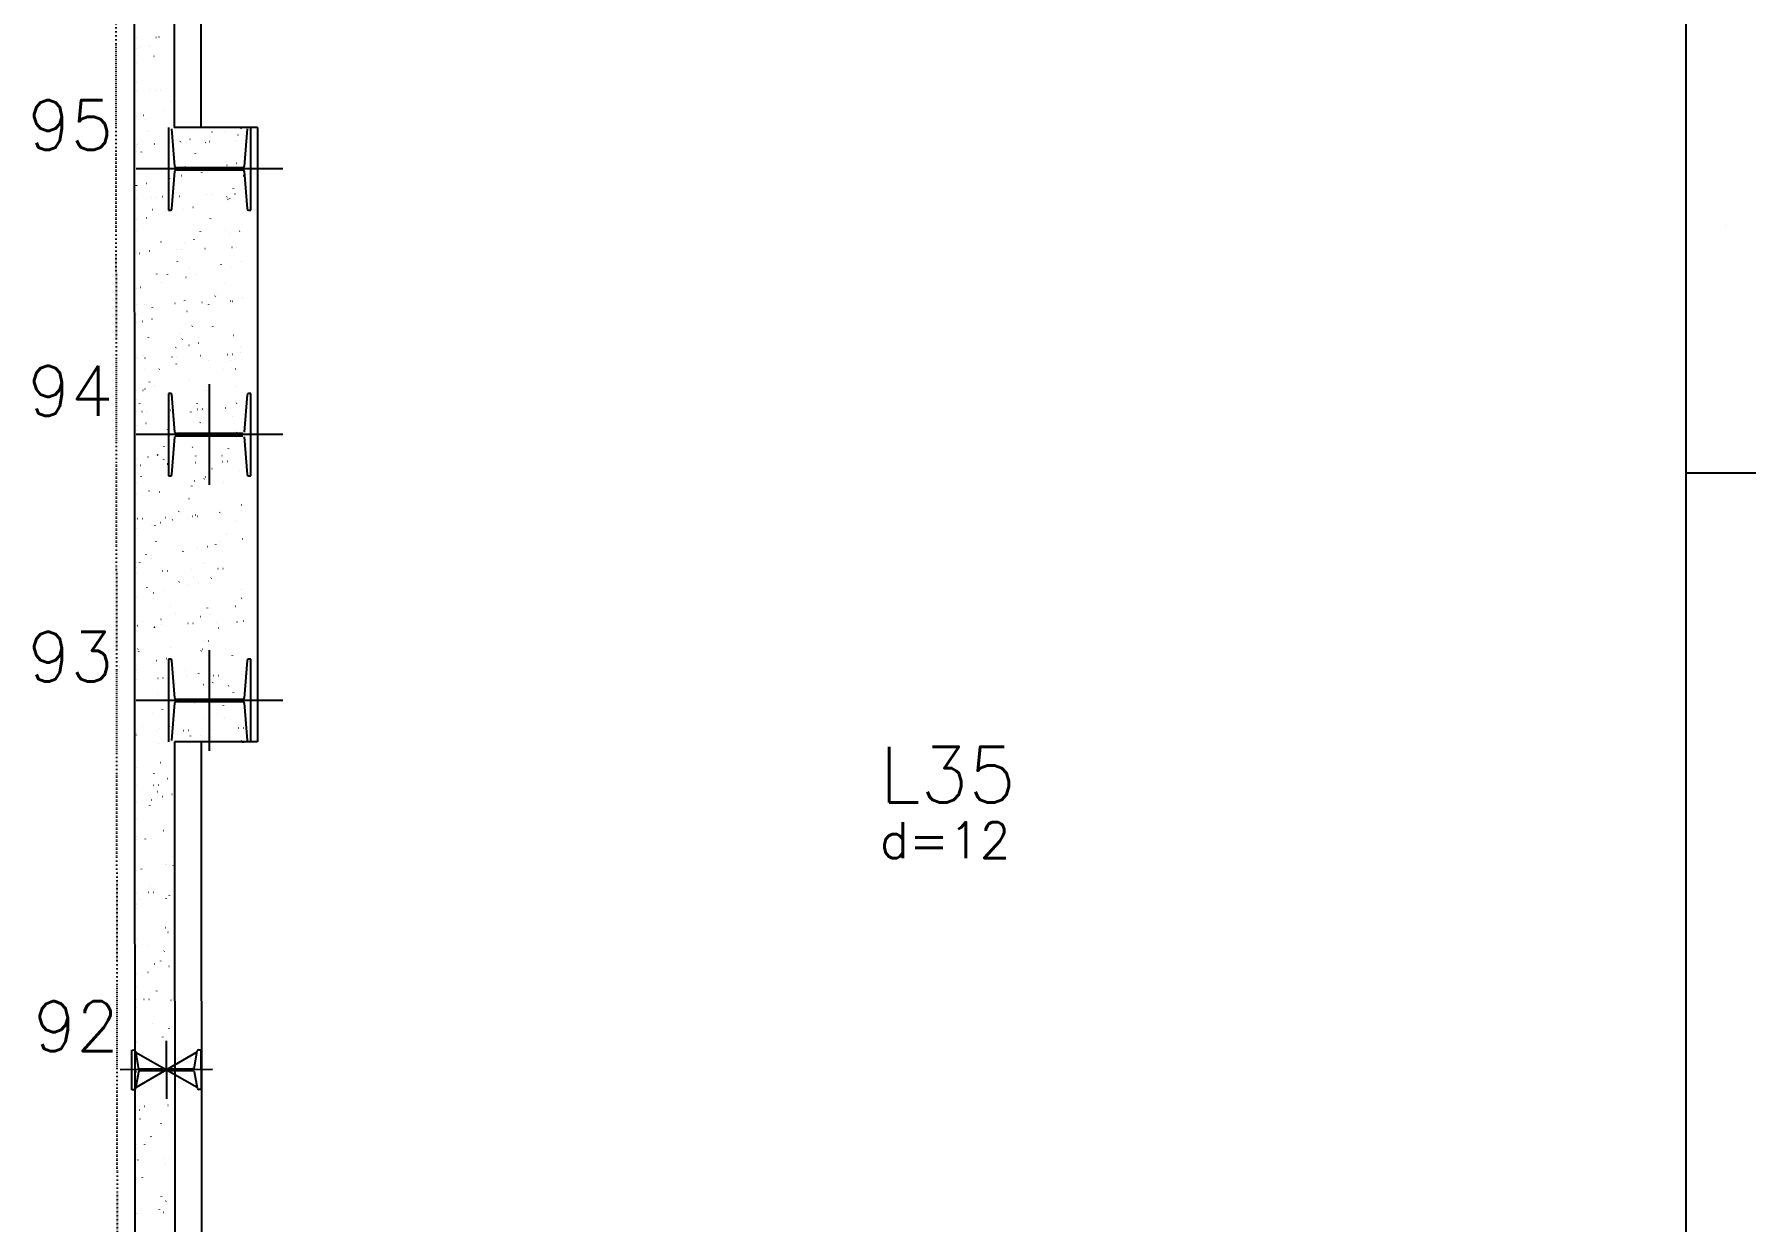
# Model space of a CAD drawing. Extents: x -40810 to 33675, y -2018 to 21213.
# Drawn here: x -11166 to -10522, y 9938 to 10385 of the extents above; entities that cross this region are included whole.
import ezdxf

# ---------------------------------------------------------------- set-up
doc = ezdxf.new("R2010")
doc.units = 0
doc.linetypes.add('ESTILO_TQS_0003', pattern=[1.5, 0.5, -0.4, 0.1, -0.5])
doc.layers.get('0').update_dxf_attribs({"color": 1, "lineweight": 9})
for name, color, linetype in [('1', 5, 'Continuous'), ('10', 7, 'Continuous'), ('13', 7, 'Continuous'), ('19', 5, 'Continuous'), ('24', 5, 'ESTILO_TQS_0003'), ('242', 3, 'Continuous'), ('3', 2, 'Continuous'), ('49', 20, 'Continuous'), ('51', 6, 'Continuous'), ('52', 21, 'Continuous')]:
    doc.layers.add(name, color=color, linetype=linetype)
doc.styles.get("Standard").update_dxf_attribs({"font": 'romans.shx', "width": 0.8})

# ---------------------------------------------------------------- blocks, each defined once
blk = doc.blocks.new('_H9EFD498501-010')
for p, q in [((191.372113, 1871.801755), (191.372113, 1871.801755)), ((191.372113, 1871.801755), (191.372113, 1871.801755)), ((191.378592, 1867.809872), (191.378592, 1867.809872)), ((192.994861, 1868.16819), (193.068083, 1868.184423)), ((196.410683, 1868.877556), (196.45634, 1868.937058)), ((198.807681, 1872.001385), (198.853339, 1872.060886)), ((199.922269, 1872.175063), (199.997198, 1872.178335)), ((191.387486, 1862.331197), (191.387486, 1862.331197)), ((191.387486, 1862.331197), (191.387486, 1862.331197)), ((198.091588, 1864.81259), (198.101377, 1864.886948)), ((191.399509, 1854.923951), (191.399509, 1854.923951)), ((191.399509, 1854.923951), (191.399509, 1854.923951)), ((191.399509, 1854.923951), (191.399509, 1854.923951)), ((191.404744, 1851.699045), (191.404744, 1851.699045)), ((191.404744, 1851.699045), (191.404744, 1851.699045)), ((191.404744, 1851.699045), (191.404744, 1851.699045)), ((196.427379, 1852.171668), (196.437168, 1852.246026)), ((198.749816, 1852.019738), (198.824745, 1852.023009)), ((200.623031, 1852.101524), (200.69796, 1852.104796)), ((191.420426, 1842.038031), (191.420426, 1842.038031)), ((194.072745, 1842.626036), (194.145967, 1842.642269)), ((201.991715, 1844.525208), (202.037372, 1844.58471)), ((204.388713, 1847.649037), (204.43437, 1847.708538)), ((194.93938, 1840.869196), (194.949169, 1840.943555)), ((195.736691, 1836.373503), (195.782348, 1836.433004)), ((192.404639, 1832.031088), (192.404639, 1832.031088)), ((193.862062, 1832.68615), (193.862062, 1832.68615)), ((193.862062, 1832.68615), (193.862062, 1832.68615)), ((193.862062, 1832.68615), (193.862062, 1832.68615))]:
    blk.add_line(p, q)
blk = doc.blocks.new('_H9EFD498501-009')
for p, q in [((195.736691, 1836.373503), (195.782348, 1836.433004)), ((219.968651, 1836.327518), (220.014308, 1836.387019)), ((224.815845, 1836.551059), (224.889067, 1836.567292)), ((191.437375, 1831.596335), (191.437375, 1831.596335)), ((191.437375, 1831.596335), (191.437375, 1831.596335)), ((191.437375, 1830.770525), (191.437375, 1830.770525)), ((191.437375, 1830.770525), (191.437375, 1830.770525)), ((191.437375, 1830.770525), (191.437375, 1830.770525)), ((191.437375, 1829.15123), (191.437375, 1829.15123)), ((191.437375, 1829.15123), (191.437375, 1829.15123)), ((191.437375, 1829.15123), (191.437375, 1829.15123)), ((191.992808, 1831.49438), (192.038465, 1831.553881)), ((198.176792, 1831.890585), (198.251721, 1831.893856)), ((205.491979, 1830.984743), (205.501768, 1831.059101)), ((207.974739, 1832.817476), (208.047961, 1832.833709)), ((208.292155, 1832.332231), (208.367084, 1832.335502)), ((210.165371, 1832.414017), (210.240299, 1832.417289)), ((211.635849, 1833.629124), (211.709071, 1833.645357)), ((217.532576, 1832.402761), (217.542366, 1832.477119)), ((219.006947, 1832.800049), (219.081876, 1832.80332)), ((229.122311, 1833.241695), (229.197239, 1833.244966)), ((229.749384, 1835.159229), (229.759174, 1835.233588)), ((230.995526, 1833.323481), (231.070455, 1833.326753)), ((193.348592, 1828.785962), (193.358381, 1828.86032)), ((209.969744, 1823.296689), (210.015401, 1823.35619)), ((213.713627, 1828.175812), (213.759284, 1828.235313)), ((225.537842, 1823.820564), (225.611065, 1823.836797)), ((228.085175, 1822.518307), (228.094965, 1822.592666)), ((229.198953, 1824.632213), (229.272175, 1824.648446)), ((191.437375, 1816.260673), (191.437375, 1816.260673)), ((191.437375, 1816.260673), (191.437375, 1816.260673)), ((191.437375, 1816.260673), (191.437375, 1816.260673)), ((191.489519, 1816.272233), (191.562741, 1816.288466)), ((191.684383, 1816.14504), (191.694173, 1816.219398)), ((195.150629, 1817.083881), (195.223851, 1817.100114)), ((203.901191, 1818.901509), (203.91098, 1818.975867)), ((207.572746, 1820.17286), (207.618403, 1820.232362)), ((208.330625, 1820.005816), (208.403848, 1820.022049)), ((216.044578, 1821.100289), (216.054367, 1821.174648)), ((231.690563, 1819.978121), (231.73622, 1820.037623)), ((191.437375, 1814.268831), (191.437375, 1814.268831)), ((191.437375, 1811.492201), (191.437375, 1811.492201)), ((191.437375, 1811.492201), (191.437375, 1811.492201)), ((191.437375, 1811.492201), (191.437375, 1811.492201)), ((197.004339, 1811.735259), (197.079268, 1811.738531)), ((198.877554, 1811.817046), (198.952483, 1811.820317)), ((201.317722, 1812.021155), (201.363379, 1812.080656)), ((207.719131, 1812.203077), (207.79406, 1812.206349)), ((217.834494, 1812.644724), (217.909423, 1812.647995)), ((219.70771, 1812.72651), (219.782638, 1812.729781)), ((225.549682, 1811.97517), (225.595339, 1812.034671)), ((225.893729, 1811.008905), (225.966951, 1811.025138)), ((226.597177, 1811.215836), (226.606966, 1811.290194)), ((227.94668, 1815.098998), (227.992337, 1815.1585)), ((228.549287, 1813.112542), (228.624215, 1813.115813)), ((191.437375, 1803.370115), (191.437375, 1803.370115)), ((191.437375, 1803.370115), (191.437375, 1803.370115)), ((191.845406, 1803.460573), (191.918628, 1803.476806)), ((195.176841, 1804.018203), (195.222499, 1804.077704)), ((197.57384, 1807.142032), (197.619497, 1807.201533)), ((202.236982, 1806.260587), (202.246771, 1806.334945)), ((209.052623, 1807.275321), (209.125845, 1807.291554)), ((212.713733, 1808.08697), (212.786955, 1808.103203)), ((214.45379, 1809.017055), (214.463579, 1809.091413)), ((219.294658, 1803.823464), (219.340315, 1803.882966)), ((191.437375, 1799.144836), (191.437375, 1799.144836)), ((191.437375, 1799.144836), (191.437375, 1799.144836)), ((215.550775, 1798.944341), (215.596433, 1799.003842)), ((225.006389, 1799.132602), (225.016178, 1799.20696)), ((226.615727, 1798.27841), (226.688949, 1798.294643)), ((230.276837, 1799.090059), (230.350059, 1799.106292)), ((191.437375, 1791.388066), (191.437375, 1791.388066)), ((191.437375, 1791.388066), (191.437375, 1791.388066)), ((191.437375, 1790.479557), (191.437375, 1790.479557)), ((191.437375, 1790.479557), (191.437375, 1790.479557)), ((191.437375, 1790.479557), (191.437375, 1790.479557)), ((192.567403, 1790.730079), (192.640626, 1790.746312)), ((196.228513, 1791.541727), (196.301736, 1791.55796)), ((196.431315, 1791.606106), (196.506244, 1791.609377)), ((200.748983, 1794.958115), (200.758773, 1795.032473)), ((206.546678, 1792.047752), (206.621607, 1792.051024)), ((208.419894, 1792.129539), (208.494822, 1792.13281)), ((209.40851, 1794.463662), (209.481732, 1794.479895)), ((212.789581, 1796.376133), (212.79937, 1796.450491)), ((213.153777, 1795.820512), (213.199434, 1795.880014)), ((217.26147, 1792.51557), (217.336399, 1792.518842)), ((227.376834, 1792.957216), (227.451762, 1792.960488)), ((229.250049, 1793.039003), (229.324978, 1793.042274)), ((206.898754, 1787.668807), (206.944411, 1787.728308)), ((211.301582, 1785.073662), (211.311372, 1785.14802)), ((223.34218, 1786.49168), (223.351969, 1786.566038)), ((226.971613, 1785.466751), (227.044835, 1785.482984)), ((231.130713, 1787.622822), (231.17637, 1787.682323)), ((191.437375, 1777.589), (191.437375, 1777.589)), ((191.437375, 1777.589), (191.437375, 1777.589)), ((192.92329, 1777.918419), (192.996512, 1777.934652)), ((199.158195, 1782.874881), (199.167985, 1782.949239)), ((200.757873, 1779.665855), (200.80353, 1779.725356)), ((203.154871, 1782.789684), (203.200528, 1782.849185)), ((210.130507, 1781.733167), (210.203729, 1781.7494)), ((213.791617, 1782.544816), (213.864839, 1782.561049)), ((224.87569, 1779.471116), (224.921347, 1779.530618)), ((191.437375, 1771.283931), (191.437375, 1771.283931)), ((191.437375, 1771.283931), (191.437375, 1771.283931)), ((191.437375, 1771.283931), (191.437375, 1771.283931)), ((194.502849, 1771.514149), (194.548506, 1771.573651)), ((195.258862, 1771.450781), (195.333791, 1771.454052)), ((197.132077, 1771.532567), (197.207006, 1771.535839)), ((205.973654, 1771.918599), (206.048583, 1771.92187)), ((209.710794, 1772.990427), (209.720584, 1773.064786)), ((216.089017, 1772.360245), (216.163946, 1772.363517)), ((217.962233, 1772.442031), (218.037161, 1772.445303)), ((218.734809, 1771.468164), (218.780466, 1771.527666)), ((221.131807, 1774.591993), (221.177464, 1774.651494)), ((221.854181, 1775.189208), (221.863971, 1775.263567)), ((226.80381, 1772.828063), (226.878738, 1772.831335)), ((227.693611, 1772.736256), (227.766833, 1772.752489)), ((231.354721, 1773.547904), (231.427943, 1773.564137)), ((191.437375, 1767.519146), (191.437375, 1767.519146)), ((191.437375, 1764.698442), (191.437375, 1764.698442)), ((191.437375, 1764.698442), (191.437375, 1764.698442)), ((191.437375, 1764.698442), (191.437375, 1764.698442)), ((193.645288, 1765.187924), (193.71851, 1765.204157)), ((197.306398, 1765.999573), (197.37962, 1766.015806)), ((197.493986, 1770.233959), (197.503776, 1770.308317)), ((210.486394, 1768.921508), (210.559616, 1768.937741)), ((196.005988, 1758.931487), (196.015777, 1759.005846)), ((208.046585, 1760.349505), (208.056375, 1760.423864)), ((208.735902, 1758.437336), (208.781559, 1758.496837)), ((212.479785, 1763.316459), (212.525442, 1763.37596)), ((220.263393, 1763.105974), (220.273183, 1763.180332)), ((228.049497, 1759.924596), (228.12272, 1759.940829)), ((191.437375, 1751.807884), (191.437375, 1751.807884)), ((191.437375, 1751.807884), (191.437375, 1751.807884)), ((194.001174, 1752.376265), (194.074396, 1752.392498)), ((204.801201, 1751.763274), (204.87613, 1751.766545)), ((206.338904, 1755.313507), (206.384561, 1755.373008)), ((206.674417, 1751.84506), (206.749345, 1751.848332)), ((211.208391, 1756.191013), (211.281613, 1756.207246)), ((214.869501, 1757.002662), (214.942723, 1757.018895)), ((215.515993, 1752.231092), (215.590922, 1752.234363)), ((225.631357, 1752.672738), (225.706285, 1752.676009)), ((227.504572, 1752.754524), (227.579501, 1752.757796)), ((230.456721, 1755.118768), (230.502378, 1755.17827)), ((230.815992, 1753.221521), (230.825781, 1753.295879)), ((191.437375, 1751.179797), (191.437375, 1751.179797)), ((191.437375, 1751.179797), (191.437375, 1751.179797)), ((194.4152, 1746.848253), (194.424989, 1746.922612)), ((194.685838, 1751.321627), (194.760766, 1751.324899)), ((200.08388, 1747.161801), (200.129537, 1747.221303)), ((206.558587, 1749.047034), (206.568376, 1749.121392)), ((218.599184, 1750.465052), (218.608974, 1750.53941)), ((224.31584, 1747.115816), (224.361497, 1747.175318)), ((226.712838, 1750.239645), (226.758495, 1750.299147)), ((228.771495, 1747.194102), (228.844717, 1747.210335)), ((191.437375, 1738.917327), (191.437375, 1738.917327)), ((191.437375, 1738.917327), (191.437375, 1738.917327)), ((191.437375, 1738.917327), (191.437375, 1738.917327)), ((193.942999, 1739.158849), (193.988657, 1739.218351)), ((194.723172, 1739.64577), (194.796394, 1739.662003)), ((196.339998, 1742.282678), (196.385655, 1742.34218)), ((198.384282, 1740.457419), (198.457504, 1740.473652)), ((211.564278, 1743.379354), (211.6375, 1743.395586)), ((217.111186, 1739.162581), (217.120975, 1739.236939)), ((218.060816, 1738.964111), (218.106473, 1739.023612)), ((229.151783, 1740.580599), (229.161573, 1740.654957)), ((191.437375, 1735.893457), (191.437375, 1735.893457)), ((191.437375, 1735.893457), (191.437375, 1735.893457)), ((192.750991, 1734.207331), (192.76078, 1734.28169)), ((204.967799, 1736.9638), (204.977588, 1737.038158)), ((214.316934, 1734.084988), (214.362591, 1734.144489)), ((225.058332, 1732.543585), (225.133261, 1732.546856)), ((229.127382, 1734.382442), (229.200604, 1734.398675)), ((191.437375, 1731.075662), (191.437375, 1731.075662)), ((191.437375, 1731.075662), (191.437375, 1731.075662)), ((191.437375, 1731.075662), (191.437375, 1731.075662)), ((191.437375, 1726.026769), (191.437375, 1726.026769)), ((191.437375, 1726.026769), (191.437375, 1726.026769)), ((193.513385, 1731.166302), (193.588314, 1731.169574)), ((195.079058, 1726.834111), (195.15228, 1726.850344)), ((195.3866, 1731.248089), (195.461529, 1731.25136)), ((204.228177, 1731.63412), (204.303106, 1731.637392)), ((211.919935, 1730.961159), (211.965593, 1731.02066)), ((212.286275, 1730.648859), (212.359498, 1730.665092)), ((214.34354, 1732.075767), (214.418469, 1732.079038)), ((215.520398, 1727.079346), (215.530187, 1727.153705)), ((215.947385, 1731.460507), (216.020608, 1731.47674)), ((216.216756, 1732.157553), (216.291684, 1732.160824)), ((227.663784, 1729.278127), (227.673574, 1729.352486)), ((191.437375, 1724.229431), (191.437375, 1724.229431)), ((203.30359, 1724.322878), (203.313379, 1724.397236)), ((205.664912, 1722.809453), (205.710569, 1722.868955)), ((229.849379, 1721.651947), (229.922601, 1721.66818)), ((229.896871, 1722.763468), (229.942528, 1722.82297)), ((191.437375, 1713.136211), (191.437375, 1713.136211)), ((191.437375, 1713.136211), (191.437375, 1713.136211)), ((191.437375, 1713.136211), (191.437375, 1713.136211)), ((195.801056, 1714.103616), (195.874278, 1714.119849)), ((199.462166, 1714.915265), (199.535388, 1714.931497)), ((199.524031, 1714.806501), (199.569688, 1714.866003)), ((201.815591, 1713.020406), (201.825381, 1713.094765)), ((201.921029, 1717.93033), (201.966686, 1717.989832)), ((212.642162, 1717.837199), (212.715384, 1717.853432)), ((213.856189, 1714.438424), (213.865978, 1714.512783)), ((223.641848, 1714.611763), (223.687505, 1714.671264)), ((226.072997, 1717.194893), (226.082786, 1717.269251)), ((191.437375, 1710.971527), (191.437375, 1710.971527)), ((191.437375, 1710.971527), (191.437375, 1710.971527)), ((192.940361, 1711.037149), (193.015289, 1711.04042)), ((193.269007, 1706.654796), (193.314664, 1706.714297)), ((203.055724, 1711.478795), (203.130653, 1711.482067)), ((204.92894, 1711.560582), (205.003868, 1711.563853)), ((213.770516, 1711.946613), (213.845445, 1711.949885)), ((217.500967, 1706.608811), (217.546624, 1706.668312)), ((219.897965, 1709.73264), (219.943622, 1709.792141)), ((223.88588, 1712.388259), (223.960808, 1712.391531)), ((225.759095, 1712.470046), (225.834024, 1712.473317)), ((230.205266, 1708.840288), (230.278488, 1708.856521)), ((191.437375, 1704.267767), (191.437375, 1704.267767)), ((191.437375, 1700.245654), (191.437375, 1700.245654)), ((191.437375, 1700.245654), (191.437375, 1700.245654)), ((196.156942, 1701.291956), (196.230165, 1701.308189)), ((200.224803, 1700.937172), (200.234593, 1701.011531)), ((212.36819, 1703.135953), (212.37798, 1703.210311)), ((213.36416, 1705.106705), (213.437382, 1705.122938)), ((217.02527, 1705.918353), (217.098492, 1705.934586)), ((224.408788, 1704.553971), (224.418577, 1704.628329)), ((211.245943, 1698.457105), (211.2916, 1698.516607)), ((230.927263, 1696.109793), (231.000485, 1696.126026)), ((191.437375, 1690.867392), (191.437375, 1690.867392)), ((191.437375, 1690.867392), (191.437375, 1690.867392)), ((191.437375, 1690.867392), (191.437375, 1690.867392)), ((191.437375, 1687.355096), (191.437375, 1687.355096)), ((191.437375, 1687.355096), (191.437375, 1687.355096)), ((191.437375, 1687.355096), (191.437375, 1687.355096)), ((191.767908, 1690.881824), (191.842836, 1690.885095)), ((193.641123, 1690.96361), (193.716052, 1690.966882)), ((196.87894, 1688.561462), (196.952162, 1688.577695)), ((198.560594, 1688.29625), (198.570384, 1688.370609)), ((200.54005, 1689.37311), (200.613272, 1689.389343)), ((202.4827, 1691.349642), (202.557629, 1691.352913)), ((205.105062, 1690.454153), (205.150719, 1690.513655)), ((207.50206, 1693.577982), (207.547717, 1693.637484)), ((210.777402, 1691.052719), (210.787192, 1691.127077)), ((212.598063, 1691.791288), (212.672992, 1691.79456)), ((213.720046, 1692.295045), (213.793268, 1692.311278)), ((214.471279, 1691.873074), (214.546207, 1691.876346)), ((222.920789, 1693.2515), (222.930578, 1693.325858)), ((223.312855, 1692.259106), (223.387784, 1692.262377)), ((229.222879, 1690.259415), (229.268536, 1690.318916)), ((198.850038, 1682.302448), (198.895696, 1682.361949)), ((221.330001, 1681.168265), (221.33979, 1681.242624)), ((223.081998, 1682.256463), (223.127655, 1682.315964)), ((225.478996, 1685.380292), (225.524653, 1685.439793)), ((231.28315, 1683.298134), (231.356372, 1683.314367)), ((191.437375, 1674.464538), (191.437375, 1674.464538)), ((191.437375, 1674.464538), (191.437375, 1674.464538)), ((195.106156, 1677.423325), (195.151813, 1677.482826)), ((197.072596, 1676.993779), (197.082385, 1677.068137)), ((197.234827, 1675.749802), (197.308049, 1675.766035)), ((209.113193, 1678.411797), (209.122983, 1678.486155)), ((214.442044, 1679.56455), (214.515266, 1679.580783)), ((218.103154, 1680.376199), (218.176376, 1680.392432)), ((191.437375, 1672.642077), (191.437375, 1672.642077)), ((191.437375, 1672.642077), (191.437375, 1672.642077)), ((191.437375, 1670.763258), (191.437375, 1670.763258)), ((191.437375, 1670.763258), (191.437375, 1670.763258)), ((191.437375, 1670.763258), (191.437375, 1670.763258)), ((192.709158, 1674.299496), (192.754815, 1674.358998)), ((201.310247, 1671.194317), (201.385176, 1671.197588)), ((203.183462, 1671.276103), (203.258391, 1671.279374)), ((212.025039, 1671.662135), (212.099968, 1671.665406)), ((213.083092, 1669.225634), (213.128749, 1669.285136)), ((216.826974, 1674.104757), (216.872631, 1674.164259)), ((219.665792, 1668.527343), (219.675582, 1668.601702)), ((222.140402, 1672.103781), (222.215331, 1672.107052)), ((224.013618, 1672.185567), (224.088547, 1672.188839)), ((191.437375, 1661.573981), (191.437375, 1661.573981)), ((191.437375, 1661.573981), (191.437375, 1661.573981)), ((191.437375, 1661.573981), (191.437375, 1661.573981)), ((195.481808, 1664.910544), (195.491597, 1664.984903)), ((197.956824, 1663.019308), (198.030046, 1663.035541)), ((201.617934, 1663.830956), (201.691156, 1663.847189)), ((207.625195, 1667.109325), (207.634984, 1667.183684)), ((210.686093, 1666.101806), (210.731751, 1666.161307)), ((214.79793, 1666.752891), (214.871152, 1666.769124)), ((230.929106, 1664.041307), (230.938896, 1664.115666)), ((204.43107, 1657.9501), (204.476727, 1658.009601)), ((206.034407, 1655.026091), (206.044196, 1655.100449)), ((218.177793, 1657.224872), (218.187583, 1657.29923)), ((228.663029, 1657.904115), (228.708686, 1657.963616)), ((231.060028, 1661.027944), (231.105685, 1661.087445)), ((191.437375, 1650.659123), (191.437375, 1650.659123)), ((191.437375, 1648.683423), (191.437375, 1648.683423)), ((191.437375, 1648.683423), (191.437375, 1648.683423)), ((191.895646, 1650.679132), (191.970575, 1650.682403)), ((193.817599, 1652.269623), (193.827388, 1652.343981)), ((198.290189, 1649.947148), (198.335846, 1650.00665)), ((198.312711, 1650.207648), (198.385933, 1650.223881)), ((200.687187, 1653.070977), (200.732844, 1653.130478)), ((200.737223, 1651.065163), (200.812152, 1651.068435)), ((210.852586, 1651.50681), (210.927515, 1651.510081)), ((212.725802, 1651.588596), (212.80073, 1651.591867)), ((215.519928, 1654.022396), (215.59315, 1654.038629)), ((219.181038, 1654.834045), (219.25426, 1654.850278)), ((221.567378, 1651.974627), (221.642307, 1651.977899)), ((222.408006, 1649.752409), (222.453663, 1649.811911)), ((229.338318, 1651.958073), (229.348108, 1652.032431)), ((231.682742, 1652.416274), (231.75767, 1652.419545)), ((204.370198, 1642.385169), (204.379987, 1642.459527)), ((216.587005, 1645.141638), (216.596795, 1645.215996)), ((218.664123, 1644.873286), (218.70978, 1644.932788)), ((191.437375, 1641.016388), (191.437375, 1641.016388)), ((191.437375, 1635.792865), (191.437375, 1635.792865)), ((191.437375, 1635.792865), (191.437375, 1635.792865)), ((191.437375, 1635.792865), (191.437375, 1635.792865)), ((192.035165, 1641.795443), (192.080822, 1641.854944)), ((192.3296, 1640.967151), (192.33939, 1641.041509)), ((199.034708, 1637.477153), (199.107931, 1637.493386)), ((202.695818, 1638.288802), (202.769041, 1638.305035)), ((215.875814, 1641.210737), (215.949037, 1641.22697)), ((216.267125, 1641.749458), (216.312782, 1641.808959)), ((227.674109, 1639.317151), (227.683899, 1639.391509)), ((191.437375, 1634.190031), (191.437375, 1634.190031)), ((191.437375, 1634.190031), (191.437375, 1634.190031)), ((191.437375, 1634.190031), (191.437375, 1634.190031)), ((191.437375, 1630.554988), (191.437375, 1630.554988)), ((191.437375, 1630.554988), (191.437375, 1630.554988)), ((191.437375, 1630.554988), (191.437375, 1630.554988)), ((199.56477, 1630.909838), (199.639699, 1630.91311)), ((201.437985, 1630.991624), (201.512914, 1630.994896)), ((202.882199, 1631.082698), (202.891989, 1631.157056)), ((210.012101, 1633.597752), (210.057758, 1633.657253)), ((210.279562, 1631.377656), (210.354491, 1631.380928)), ((214.922797, 1632.500716), (214.932586, 1632.575074)), ((220.394925, 1631.819302), (220.469854, 1631.822574)), ((222.268141, 1631.901089), (222.343069, 1631.90436)), ((231.109718, 1632.28712), (231.184646, 1632.290392)), ((191.437375, 1622.902307), (191.437375, 1622.902307)), ((191.437375, 1622.902307), (191.437375, 1622.902307)), ((199.390595, 1624.665494), (199.463817, 1624.681727)), ((203.87122, 1625.5948), (203.916877, 1625.654302)), ((206.268218, 1628.718629), (206.313875, 1628.77813)), ((216.597812, 1628.480242), (216.671034, 1628.496475)), ((220.258922, 1629.291891), (220.332144, 1629.308124)), ((226.186111, 1628.01468), (226.1959, 1628.089038)), ((227.989037, 1625.400061), (228.034694, 1625.459563)), ((197.616197, 1617.443095), (197.661854, 1617.502596)), ((201.291411, 1618.999463), (201.301201, 1619.073822)), ((213.434798, 1621.198244), (213.444587, 1621.272603)), ((221.848156, 1617.39711), (221.893813, 1617.456611)), ((224.245154, 1620.520938), (224.290811, 1620.58044)), ((191.437375, 1610.450854), (191.437375, 1610.450854)), ((191.437375, 1610.450854), (191.437375, 1610.450854)), ((191.437375, 1610.01175), (191.437375, 1610.01175)), ((191.437375, 1610.01175), (191.437375, 1610.01175)), ((191.437375, 1610.01175), (191.437375, 1610.01175)), ((193.872314, 1612.563972), (193.917971, 1612.623473)), ((198.991746, 1610.780685), (199.066675, 1610.783956)), ((200.112592, 1611.934999), (200.185815, 1611.951232)), ((203.773703, 1612.746648), (203.846925, 1612.762881)), ((209.107109, 1611.222331), (209.182038, 1611.225602)), ((210.980325, 1611.304117), (211.055253, 1611.307389)), ((216.953699, 1615.668582), (217.026921, 1615.684815)), ((219.821901, 1611.690149), (219.89683, 1611.69342)), ((224.595323, 1615.931445), (224.605112, 1616.005804)), ((229.937265, 1612.131795), (230.012193, 1612.135067)), ((231.81048, 1612.213582), (231.885409, 1612.216853)), ((191.437375, 1609.390698), (191.437375, 1609.390698)), ((191.437375, 1609.390698), (191.437375, 1609.390698)), ((191.475316, 1609.440143), (191.520973, 1609.499644)), ((199.627202, 1606.358541), (199.636992, 1606.4329)), ((211.562931, 1606.980001), (211.562931, 1606.980001)), ((211.562931, 1606.980001), (211.562931, 1606.980001)), ((211.84401, 1609.11501), (211.853799, 1609.189368)), ((213.854828, 1606.980001), (213.854828, 1606.980001)), ((215.593132, 1609.245404), (215.63879, 1609.304906)), ((223.416843, 1606.980001), (223.416843, 1606.980001)), ((223.416843, 1606.980001), (223.416843, 1606.980001)), ((191.437375, 1597.121192), (191.437375, 1597.121192)), ((191.437375, 1597.121192), (191.437375, 1597.121192)), ((200.468479, 1599.12334), (200.541701, 1599.139573)), ((198.139204, 1595.05607), (198.148993, 1595.130428)), ((199.692508, 1590.707146), (199.767437, 1590.710417)), ((203.197228, 1593.090747), (203.242885, 1593.150248)), ((191.437375, 1590.346719), (191.437375, 1590.346719)), ((191.437375, 1590.346719), (191.437375, 1590.346719)), ((191.437375, 1590.346719), (191.437375, 1590.346719)), ((197.056347, 1585.087795), (197.102004, 1585.147296)), ((197.819293, 1590.62536), (197.894222, 1590.628631)), ((199.453345, 1588.211624), (199.499002, 1588.271125)), ((201.190477, 1586.392845), (201.263699, 1586.409078)), ((204.851587, 1587.204493), (204.924809, 1587.220726)), ((191.437375, 1584.230634), (191.437375, 1584.230634)), ((191.437375, 1584.230634), (191.437375, 1584.230634)), ((191.437375, 1584.230634), (191.437375, 1584.230634)), ((196.548416, 1582.972836), (196.558205, 1583.047194)), ((191.437375, 1577.765009), (191.437375, 1577.765009)), ((191.437375, 1577.765009), (191.437375, 1577.765009)), ((201.546363, 1573.581185), (201.619585, 1573.597418)), ((191.437375, 1571.340077), (191.437375, 1571.340077)), ((191.437375, 1571.340077), (191.437375, 1571.340077)), ((191.437375, 1570.242584), (191.437375, 1570.242584)), ((191.437375, 1570.242584), (191.437375, 1570.242584)), ((194.884207, 1570.331914), (194.893996, 1570.406272)), ((197.246269, 1570.496206), (197.321198, 1570.499478)), ((193.396208, 1559.029442), (193.405998, 1559.103801)), ((202.268361, 1560.850691), (202.341583, 1560.866924)), ((202.637378, 1560.735447), (202.683035, 1560.794948)), ((205.034376, 1563.859276), (205.080033, 1563.918777)), ((205.436806, 1560.44746), (205.446595, 1560.521819)), ((191.437375, 1558.449519), (191.437375, 1558.449519)), ((191.437375, 1558.449519), (191.437375, 1558.449519)), ((191.437375, 1558.449519), (191.437375, 1558.449519)), ((196.382355, 1552.583741), (196.428012, 1552.643243)), ((191.437375, 1550.13845), (191.437375, 1550.13845)), ((191.437375, 1550.13845), (191.437375, 1550.13845)), ((191.437375, 1550.13845), (191.437375, 1550.13845)), ((191.437375, 1546.139319), (191.437375, 1546.139319)), ((191.437375, 1546.139319), (191.437375, 1546.139319)), ((191.437375, 1546.139319), (191.437375, 1546.139319)), ((191.80542, 1546.946208), (191.81521, 1547.020566)), ((192.638472, 1547.704618), (192.684129, 1547.76412)), ((196.073816, 1550.340881), (196.148745, 1550.344153)), ((197.947031, 1550.422667), (198.02196, 1550.425939)), ((202.624247, 1548.039031), (202.69747, 1548.055264)), ((203.948807, 1549.144989), (203.958596, 1549.219347)), ((191.437375, 1545.558961), (191.437375, 1545.558961)), ((191.437375, 1545.558961), (191.437375, 1545.558961)), ((191.437375, 1544.150631), (191.437375, 1544.150631)), ((191.437375, 1544.150631), (191.437375, 1544.150631)), ((202.358019, 1537.061755), (202.367808, 1537.136113)), ((203.346245, 1535.308536), (203.419467, 1535.324769)), ((191.437375, 1532.668404), (191.437375, 1532.668404)), ((191.437375, 1532.668404), (191.437375, 1532.668404)), ((191.437375, 1532.668404), (191.437375, 1532.668404)), ((191.437375, 1530.034315), (191.437375, 1530.034315)), ((191.437375, 1530.034315), (191.437375, 1530.034315)), ((195.500792, 1530.211728), (195.575721, 1530.214999)), ((201.963386, 1528.231393), (202.009043, 1528.290895)), ((205.616155, 1530.653374), (205.691084, 1530.656645)), ((195.822505, 1520.228441), (195.868162, 1520.287943)), ((198.219503, 1523.35227), (198.26516, 1523.411772)), ((200.69381, 1524.420833), (200.703599, 1524.495191)), ((203.702132, 1522.496877), (203.775354, 1522.51311)), ((191.437375, 1519.777846), (191.437375, 1519.777846)), ((191.437375, 1519.777846), (191.437375, 1519.777846)), ((191.437375, 1514.513629), (191.437375, 1514.513629)), ((191.437375, 1514.513629), (191.437375, 1514.513629)), ((191.437375, 1509.93018), (191.437375, 1509.93018)), ((191.437375, 1509.93018), (191.437375, 1509.93018)), ((191.437375, 1509.93018), (191.437375, 1509.93018)), ((194.328339, 1510.056403), (194.403268, 1510.059674)), ((196.201554, 1510.138189), (196.276483, 1510.14146)), ((199.205811, 1513.118361), (199.215601, 1513.19272)), ((204.424129, 1509.766382), (204.497351, 1509.782615)), ((205.043131, 1510.52422), (205.11806, 1510.527492)), ((191.437375, 1506.887288), (191.437375, 1506.887288)), ((191.437375, 1506.887288), (191.437375, 1506.887288)), ((191.437375, 1506.887288), (191.437375, 1506.887288)), ((197.615023, 1501.035127), (197.624813, 1501.109485)), ((201.403536, 1495.876093), (201.449193, 1495.935595)), ((203.800534, 1498.999922), (203.846192, 1499.059424)), ((204.780016, 1496.954723), (204.853238, 1496.970956)), ((191.437375, 1493.996731), (191.437375, 1493.996731)), ((191.437375, 1489.826046), (191.437375, 1489.826046)), ((191.437375, 1489.826046), (191.437375, 1489.826046)), ((191.60002, 1494.032788), (191.673242, 1494.049021)), ((193.755315, 1489.927249), (193.830243, 1489.930521)), ((195.148513, 1487.724388), (195.19417, 1487.783889)), ((195.950814, 1488.394205), (195.960604, 1488.468563)), ((203.870678, 1490.368895), (203.945607, 1490.372167)), ((205.743894, 1490.450682), (205.818822, 1490.453953)), ((191.437375, 1482.88794), (191.450287, 1482.904766)), ((205.502013, 1484.224228), (205.575235, 1484.240461)), ((191.437375, 1481.106173), (191.437375, 1481.106173)), ((191.437375, 1481.106173), (191.437375, 1481.106173)), ((191.437375, 1481.106173), (191.437375, 1481.106173)), ((194.462816, 1477.091734), (194.472605, 1477.166092)), ((191.437375, 1469.721911), (191.437375, 1469.721911)), ((191.437375, 1469.721911), (191.437375, 1469.721911)), ((191.437375, 1469.721911), (191.437375, 1469.721911)), ((192.582862, 1469.771924), (192.657791, 1469.775195)), ((192.677904, 1468.490634), (192.751126, 1468.506867)), ((194.456077, 1469.85371), (194.531006, 1469.856982)), ((203.297654, 1470.239742), (203.372583, 1470.243013)), ((205.623341, 1471.824935), (205.63313, 1471.899293)), ((205.8579, 1471.412569), (205.931122, 1471.428801)), ((191.437375, 1468.215615), (191.437375, 1468.215615)), ((192.872028, 1465.008499), (192.881817, 1465.082858)), ((200.729544, 1463.37204), (200.775201, 1463.431541)), ((196.985661, 1458.492917), (197.031318, 1458.552418)), ((203.959132, 1459.184013), (203.968921, 1459.258371)), ((191.437375, 1455.325058), (191.437375, 1455.325058)), ((191.437375, 1455.325058), (191.437375, 1455.325058)), ((191.437375, 1455.325058), (191.437375, 1455.325058)), ((191.437375, 1454.111232), (191.437375, 1454.111232)), ((191.437375, 1454.111232), (191.437375, 1454.111232)), ((191.437375, 1451.26225), (191.437375, 1451.26225)), ((191.437375, 1451.26225), (191.437375, 1451.26225)), ((191.437375, 1449.617776), (191.437375, 1449.617776)), ((191.437375, 1449.617776), (191.437375, 1449.617776)), ((192.009838, 1449.642771), (192.084766, 1449.646042)), ((194.588663, 1455.369088), (194.63432, 1455.42859)), ((202.125201, 1450.084417), (202.20013, 1450.087688)), ((203.998416, 1450.166203), (204.073345, 1450.169475)), ((193.755788, 1442.94848), (193.82901, 1442.964712)), ((202.471133, 1447.881541), (202.480922, 1447.9559)), ((191.437375, 1442.4345), (191.437375, 1442.4345)), ((200.169694, 1431.01674), (200.215351, 1431.076242)), ((200.880345, 1435.798307), (200.890134, 1435.872665)), ((201.552177, 1429.955263), (201.627106, 1429.958535)), ((202.566693, 1434.140569), (202.61235, 1434.20007)), ((191.437375, 1429.543942), (191.437375, 1429.543942)), ((191.437375, 1429.543942), (191.437375, 1429.543942)), ((191.437375, 1429.543942), (191.437375, 1429.543942)), ((191.437375, 1429.513642), (191.437375, 1429.513642)), ((192.7106, 1429.569232), (192.785529, 1429.572503))]:
    blk.add_line(p, q)

msp = doc.modelspace()

# ---------------------------------------------------------------- linework, layer by layer
at = {"layer": '1'}
for points in [[(-10544.684, 10219.761), (-10544.684, 10169.62)], [(-10544.684, 10169.62), (-10544.684, 9630.12)]]:
    msp.add_lwpolyline(points, dxfattribs=at)
at = {"layer": '24'}
msp.add_line((-11133.742, 8931.94), (-11137.825, 12592.622), dxfattribs=at)
at = {"layer": '242'}
for p, q in [((-10529.627, 10312.702), (-10529.627, 10312.702)), ((-11110.684, 10234.12), (-11110.684, 10234.12)), ((-11100.184, 10234.12), (-11100.184, 10234.12))]:
    msp.add_line(p, q, dxfattribs=at)
at = {"layer": '3'}
msp.add_lwpolyline([(-10544.684, 10219.761), (-10514.684, 10219.761), (-10514.684, 10407.761), (-10544.684, 10407.761), (-10544.684, 10219.761)], dxfattribs=at)
at = {"layer": '49'}
for p, q in [((-11127.747, 8934.015), (-11129.267, 12016.541)), ((-11114.267, 12016.548), (-11113.445, 10349.64)), ((-11104.267, 12016.553), (-11103.445, 10349.64)), ((-11087.184, 10349.64), (-11113.455, 10349.64)), ((-11082.184, 10349.64), (-11113.455, 10349.64)), ((-11082.184, 10349.64), (-11082.184, 10118.6)), ((-11113.331, 10118.6), (-11112.75, 9198.726)), ((-11082.184, 10118.6), (-11113.331, 10118.6)), ((-11103.331, 10118.6), (-11102.94, 9198.726))]:
    msp.add_line(p, q, dxfattribs=at)
at = {"layer": '51'}
for p, q in [((-11115.684, 10349.64), (-11115.684, 10318.6)), ((-11113.257, 10334.976), (-11114.322, 10349.157)), ((-11087.184, 10349.64), (-11087.939, 10349.64)), ((-11086.047, 10349.157), (-11087.112, 10334.976)), ((-11084.684, 10318.6), (-11084.684, 10349.64)), ((-11072.563, 10334.12), (-11127.806, 10334.12)), ((-11114.322, 10319.083), (-11113.257, 10333.223)), ((-11112.65, 10333.706), (-11087.72, 10333.706)), ((-11087.72, 10334.493), (-11112.649, 10334.493)), ((-11087.112, 10333.223), (-11086.047, 10319.083)), ((-11115.684, 10318.6), (-11114.93, 10318.6)), ((-11085.439, 10318.6), (-11084.684, 10318.6)), ((-11100.184, 10215.191), (-11100.184, 10253.049)), ((-11114.93, 10249.64), (-11115.684, 10249.64)), ((-11115.684, 10249.64), (-11115.684, 10218.6)), ((-11113.257, 10234.976), (-11114.322, 10249.157)), ((-11086.047, 10249.157), (-11087.112, 10234.976)), ((-11084.684, 10249.64), (-11085.439, 10249.64)), ((-11084.684, 10218.6), (-11084.684, 10249.64)), ((-11072.563, 10234.12), (-11127.806, 10234.12)), ((-11114.322, 10219.083), (-11113.257, 10233.223)), ((-11112.65, 10233.706), (-11087.72, 10233.706)), ((-11087.72, 10234.493), (-11112.649, 10234.493)), ((-11087.112, 10233.223), (-11086.047, 10219.083)), ((-11115.684, 10218.6), (-11114.93, 10218.6)), ((-11085.439, 10218.6), (-11084.684, 10218.6)), ((-11114.93, 10149.64), (-11115.684, 10149.64)), ((-11115.684, 10149.64), (-11115.684, 10118.6)), ((-11100.184, 10115.191), (-11100.184, 10153.049)), ((-11084.684, 10149.64), (-11085.439, 10149.64)), ((-11084.684, 10118.6), (-11084.684, 10149.64)), ((-11113.257, 10134.976), (-11114.322, 10149.157)), ((-11086.047, 10149.157), (-11087.112, 10134.976)), ((-11072.563, 10134.12), (-11127.806, 10134.12)), ((-11114.322, 10119.083), (-11113.257, 10133.223)), ((-11112.65, 10133.706), (-11087.72, 10133.706)), ((-11087.72, 10134.493), (-11112.649, 10134.493)), ((-11087.112, 10133.223), (-11086.047, 10119.083)), ((-11087.939, 10118.6), (-11087.184, 10118.6)), ((-11129.447, 10002.609), (-11128.693, 10002.612)), ((-11129.379, 9987.609), (-11129.447, 10002.609)), ((-11128.082, 10002.132), (-11126.99, 9995.996)), ((-11128.016, 10001.759), (-11104.811, 9988.576)), ((-11127.956, 9988.472), (-11104.871, 10001.863)), ((-11116.462, 10006.076), (-11116.364, 9984.259)), ((-11105.845, 9996.091), (-11104.808, 10002.237)), ((-11104.201, 10002.722), (-11103.447, 10002.726)), ((-11103.447, 10002.726), (-11103.38, 9987.726)), ((-11099.065, 9995.246), (-11133.762, 9995.089)), ((-11126.38, 9995.516), (-11106.451, 9995.606)), ((-11126.982, 9994.243), (-11128.019, 9988.098)), ((-11106.448, 9994.819), (-11126.376, 9994.729)), ((-11104.745, 9988.203), (-11105.837, 9994.339)), ((-11128.625, 9987.612), (-11129.379, 9987.609)), ((-11103.38, 9987.726), (-11104.134, 9987.723))]:
    msp.add_line(p, q, dxfattribs=at)
for centre, start, end in [((-11087.939, 10349.015), 90, 166.861226), ((-11112.649, 10335.118), 193.138774, 270), ((-11112.649, 10333.081), 89.895004, 166.861148), ((-11087.72, 10335.118), 270, 346.861226), ((-11087.72, 10333.081), 13.138774, 90), ((-11114.93, 10319.225), 270, 346.861226), ((-11085.439, 10319.225), 193.138774, 270), ((-11114.93, 10249.015), 13.138774, 90), ((-11085.439, 10249.015), 90, 166.861226), ((-11112.649, 10235.118), 193.138774, 270), ((-11112.649, 10233.081), 89.895004, 166.861148), ((-11090.22, 10235.118), 270, 346.861226), ((-11090.22, 10233.081), 13.138774, 90), ((-11114.93, 10219.225), 270, 346.861226), ((-11085.439, 10219.225), 193.138774, 270), ((-11114.93, 10149.015), 13.138774, 90), ((-11085.439, 10149.015), 90, 166.861226), ((-11112.649, 10135.118), 193.138774, 270), ((-11112.649, 10133.081), 89.895004, 166.861148), ((-11087.72, 10135.118), 270, 346.861226), ((-11087.72, 10133.081), 13.138774, 90), ((-11087.939, 10119.225), 193.138774, 270), ((-11128.69, 10001.987), 13.396504, 90.257729), ((-11104.198, 10002.097), 90.257729, 167.118955), ((-11126.382, 9996.141), 193.396581, 270.362725), ((-11106.454, 9996.231), 270.257729, 347.118955), ((-11126.373, 9994.104), 90.257729, 167.118955), ((-11106.445, 9994.194), 13.396504, 90.257729), ((-11128.628, 9988.237), 270.257729, 347.118955), ((-11104.137, 9988.348), 193.396504, 270.257729)]:
    msp.add_arc(centre, 0.625, start, end, dxfattribs=at)

# ---------------------------------------------------------------- block references
at = {"layer": '19'}
for name in ['_H9EFD498501-010', '_H9EFD498501-009']:
    msp.add_blockref(name, (-11319.185, 8511.62), dxfattribs=at)

# ---------------------------------------------------------------- texts
at = {"layer": '10'}
msp.add_text('L35', height=21, dxfattribs=at).set_placement((-10848.008, 10095.693))
at = {"layer": '13'}
msp.add_text('d=12', height=13.5, dxfattribs=at).set_placement((-10848.008, 10074.798))
at = {"layer": '52'}
for s, p in [('95', (-11168.566, 10341.226)), ('94', (-11168.566, 10241.226)), ('93', (-11168.566, 10141.226)), ('92', (-11166.423, 10002.174))]:
    msp.add_text(s, height=18.75, dxfattribs=at).set_placement(p)

doc.saveas('drawing.dxf')
